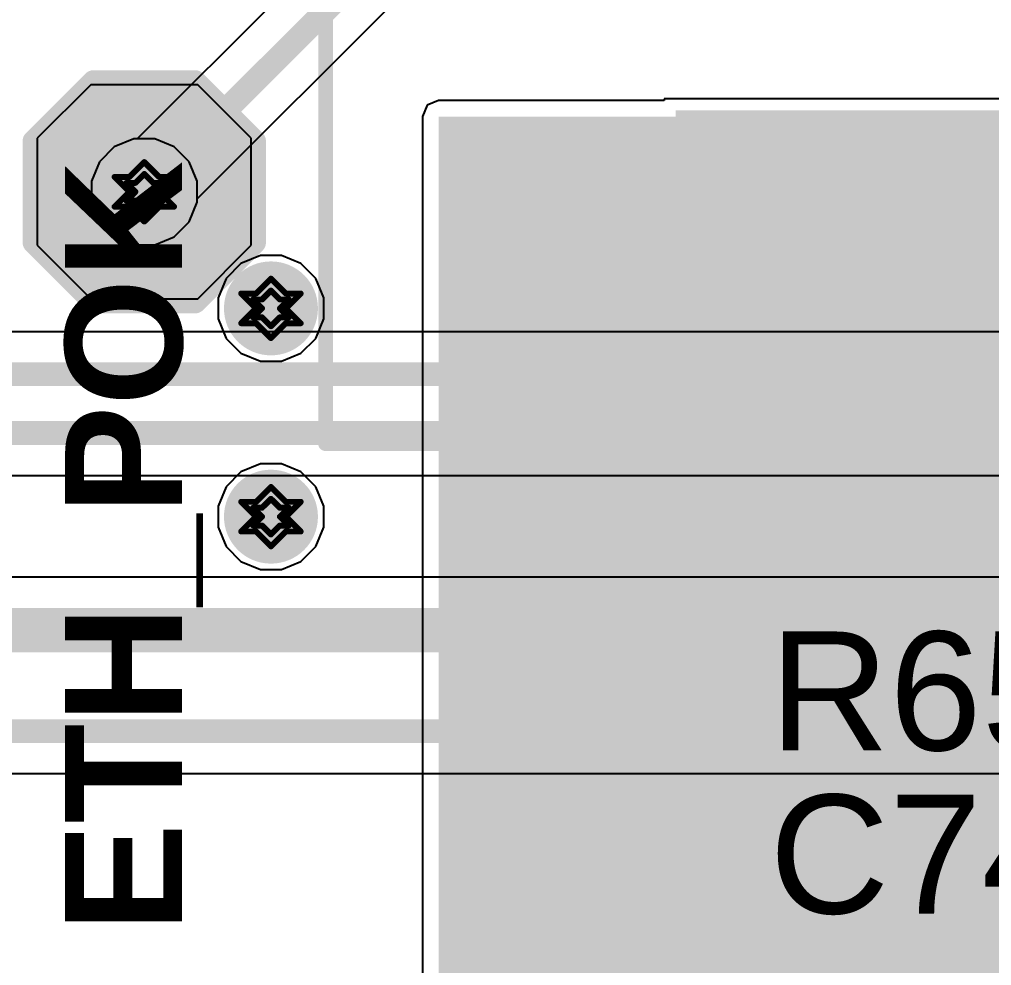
# Model space of a CAD drawing. Header units: inches. Extents: x -2.7 to 10.9, y -2.9 to 7.4.
# Drawn here: x -0.489 to -0.162, y -1.7494 to -1.431 of the extents above; entities that cross this region are included whole.
import ezdxf

# ---------------------------------------------------------------- set-up
doc = ezdxf.new("R2010")
doc.units = ezdxf.units.IN
doc.header["$MEASUREMENT"] = 0
for name, color, linetype in [('Board Outline', 216, 'Continuous'), ('Bottom Layer', 5, 'Continuous'), ('Bottom Solder', 6, 'Continuous'), ('Drill Drawing', 1, 'Continuous'), ('Layer 2', 16, 'Continuous'), ('Layer 3', 76, 'Continuous'), ('Top Layer', 1, 'Continuous'), ('Top Overlay', 2, 'Continuous'), ('Top Paste', 8, 'Continuous'), ('Top Solder', 216, 'Continuous'), ('Via Holes', 16, 'Continuous')]:
    doc.layers.add(name, color=color, linetype=linetype)
doc.styles.add('Arial', font='', dxfattribs={"height": 0.2})
doc.styles.add('Arial_Bold', font='', dxfattribs={"height": 0.2})
doc.styles.get('Arial').set_extended_font_data('Arial')
doc.styles.get('Arial_Bold').set_extended_font_data('Arial', bold=True)

# ---------------------------------------------------------------- blocks, each defined once
blk = doc.blocks.new('T__________115')
at = {"layer": 'Top Layer'}
blk.add_hatch(color=1, dxfattribs=at).paths.add_polyline_path([(0.015, 0.03), (-0.015, 0.03), (-0.03, 0.015), (-0.03, -0.015), (-0.015, -0.03), (0.015, -0.03), (0.03, -0.015), (0.03, 0.015)])
at = {"layer": 'Top Paste'}
blk.add_hatch(color=8, dxfattribs=at).paths.add_polyline_path([(0.015, 0.03), (-0.015, 0.03), (-0.03, 0.015), (-0.03, -0.015), (-0.015, -0.03), (0.015, -0.03), (0.03, -0.015), (0.03, 0.015)])
at = {"layer": 'Top Solder'}
blk.add_hatch(color=216, dxfattribs=at).paths.add_polyline_path([(0.017, 0.034), (-0.017, 0.034), (-0.034, 0.017), (-0.034, -0.017), (-0.017, -0.034), (0.017, -0.034), (0.034, -0.017), (0.034, 0.017)])
at = {"layer": 'Top Overlay'}
for points in [[(-0.037, 0.017, 0.00787, 0.00787, 0), (-0.017, 0.037, 0.00787, 0.00787, 0)], [(0.017, 0.037, 0.00787, 0.00787, 0), (-0.017, 0.037, 0.00787, 0.00787, 0)], [(0.017, 0.037, 0.00787, 0.00787, 0), (-0.017, 0.037, 0.00787, 0.00787, 0)], [(0.037, 0.017, 0.00787, 0.00787, 0), (0.017, 0.037, 0.00787, 0.00787, 0)], [(-0.037, -0.017, 0.00787, 0.00787, 0), (-0.037, 0.017, 0.00787, 0.00787, 0)], [(0.037, -0.017, 0.00787, 0.00787, 0), (0.037, 0.017, 0.00787, 0.00787, 0)], [(-0.017, -0.037, 0.00787, 0.00787, 0), (-0.037, -0.017, 0.00787, 0.00787, 0)], [(0.017, -0.037, 0.00787, 0.00787, 0), (0.037, -0.017, 0.00787, 0.00787, 0)], [(0.017, -0.037, 0.00787, 0.00787, 0), (-0.017, -0.037, 0.00787, 0.00787, 0)], [(0.017, -0.037, 0.00787, 0.00787, 0), (-0.017, -0.037, 0.00787, 0.00787, 0)]]:
    blk.add_lwpolyline(points, format="xyseb", dxfattribs=at)
for points in [[(-0.01897, 0.037, 0.00394, 0.00394, 1), (-0.01503, 0.037, 0.00394, 0.00394, 1)], [(-0.01897, 0.037, 0.00394, 0.00394, 1), (-0.01503, 0.037, 0.00394, 0.00394, 1)], [(-0.01897, 0.037, 0.00394, 0.00394, 1), (-0.01503, 0.037, 0.00394, 0.00394, 1)], [(0.01503, 0.037, 0.00394, 0.00394, 1), (0.01897, 0.037, 0.00394, 0.00394, 1)], [(0.01503, 0.037, 0.00394, 0.00394, 1), (0.01897, 0.037, 0.00394, 0.00394, 1)], [(0.01503, 0.037, 0.00394, 0.00394, 1), (0.01897, 0.037, 0.00394, 0.00394, 1)], [(-0.03897, 0.017, 0.00394, 0.00394, 1), (-0.03503, 0.017, 0.00394, 0.00394, 1)], [(-0.03897, 0.017, 0.00394, 0.00394, 1), (-0.03503, 0.017, 0.00394, 0.00394, 1)], [(0.03503, 0.017, 0.00394, 0.00394, 1), (0.03897, 0.017, 0.00394, 0.00394, 1)], [(0.03503, 0.017, 0.00394, 0.00394, 1), (0.03897, 0.017, 0.00394, 0.00394, 1)], [(-0.03897, -0.017, 0.00394, 0.00394, 1), (-0.03503, -0.017, 0.00394, 0.00394, 1)], [(-0.03897, -0.017, 0.00394, 0.00394, 1), (-0.03503, -0.017, 0.00394, 0.00394, 1)], [(0.03503, -0.017, 0.00394, 0.00394, 1), (0.03897, -0.017, 0.00394, 0.00394, 1)], [(0.03503, -0.017, 0.00394, 0.00394, 1), (0.03897, -0.017, 0.00394, 0.00394, 1)], [(-0.01897, -0.037, 0.00394, 0.00394, 1), (-0.01503, -0.037, 0.00394, 0.00394, 1)], [(-0.01897, -0.037, 0.00394, 0.00394, 1), (-0.01503, -0.037, 0.00394, 0.00394, 1)], [(-0.01897, -0.037, 0.00394, 0.00394, 1), (-0.01503, -0.037, 0.00394, 0.00394, 1)], [(0.01503, -0.037, 0.00394, 0.00394, 1), (0.01897, -0.037, 0.00394, 0.00394, 1)], [(0.01503, -0.037, 0.00394, 0.00394, 1), (0.01897, -0.037, 0.00394, 0.00394, 1)], [(0.01503, -0.037, 0.00394, 0.00394, 1), (0.01897, -0.037, 0.00394, 0.00394, 1)]]:
    blk.add_lwpolyline(points, format="xyseb", close=True, dxfattribs=at)
blk = doc.blocks.new('CYH127_33UH_118')
at = {"layer": 'Top Layer'}
blk.add_hatch(color=1, dxfattribs=at).paths.add_polyline_path([(0.12795, 0.11811), (0.28543, 0.11811), (0.28543, -0.11811), (0.12795, -0.11811)])
at = {"layer": 'Top Paste'}
blk.add_hatch(color=8, dxfattribs=at).paths.add_polyline_path([(0.12795, 0.11811), (0.28543, 0.11811), (0.28543, -0.11811), (0.12795, -0.11811)])
at = {"layer": 'Top Solder'}
blk.add_hatch(color=216, dxfattribs=at).paths.add_polyline_path([(0.12579, 0.12028), (0.2876, 0.12028), (0.2876, -0.12028), (0.12579, -0.12028)])
at = {"layer": 'Top Overlay'}
for points in [[(0.238, -0.238, 0.005, 0.005, 0), (0.238, -0.124, 0.005, 0.005, 0)], [(0.238, -0.238, 0.005, 0.005, 0), (-0.238, -0.238, 0.005, 0.005, 0)]]:
    blk.add_lwpolyline(points, format="xyseb", dxfattribs=at)
for points in [[(0.23675, -0.124, 0.0025, 0.0025, 1), (0.23925, -0.124, 0.0025, 0.0025, 1)], [(0.23675, -0.238, 0.0025, 0.0025, 1), (0.23925, -0.238, 0.0025, 0.0025, 1)], [(0.23675, -0.238, 0.0025, 0.0025, 1), (0.23925, -0.238, 0.0025, 0.0025, 1)]]:
    blk.add_lwpolyline(points, format="xyseb", close=True, dxfattribs=at)

msp = doc.modelspace()

# ---------------------------------------------------------------- hatches: boundary and pattern name
at = {"layer": 'Bottom Layer'}
h = msp.add_hatch(color=5, dxfattribs=at)
edge = h.paths.add_edge_path()
edge.add_arc((-0.447, -1.489), 0.01181, 0, 360)
h = msp.add_hatch(color=5, dxfattribs=at)
edge = h.paths.add_edge_path()
edge.add_arc((-0.40438, -1.52824), 0.01181, 0, 360)
h = msp.add_hatch(color=5, dxfattribs=at)
edge = h.paths.add_edge_path()
edge.add_arc((-0.40438, -1.59834), 0.01181, 0, 360)
at = {"layer": 'Bottom Solder'}
h = msp.add_hatch(color=6, dxfattribs=at)
edge = h.paths.add_edge_path()
edge.add_arc((-0.447, -1.489), 0.01581, 0, 360)
h = msp.add_hatch(color=6, dxfattribs=at)
edge = h.paths.add_edge_path()
edge.add_arc((-0.40438, -1.52824), 0.01581, 0, 360)
h = msp.add_hatch(color=6, dxfattribs=at)
edge = h.paths.add_edge_path()
edge.add_arc((-0.40438, -1.59834), 0.01581, 0, 360)
at = {"layer": 'Layer 2'}
h = msp.add_hatch(color=16, dxfattribs=at)
edge = h.paths.add_edge_path()
edge.add_arc((-0.447, -1.489), 0.01181, 0, 360)
h = msp.add_hatch(color=16, dxfattribs=at)
edge = h.paths.add_edge_path()
edge.add_arc((-0.40438, -1.52824), 0.01181, 0, 360)
h = msp.add_hatch(color=16, dxfattribs=at)
edge = h.paths.add_edge_path()
edge.add_arc((-0.40438, -1.59834), 0.01181, 0, 360)
at = {"layer": 'Layer 3'}
h = msp.add_hatch(color=76, dxfattribs=at)
edge = h.paths.add_edge_path()
edge.add_arc((-0.447, -1.489), 0.01181, 0, 360)
h = msp.add_hatch(color=76, dxfattribs=at)
edge = h.paths.add_edge_path()
edge.add_arc((-0.40438, -1.52824), 0.01181, 0, 360)
h = msp.add_hatch(color=76, dxfattribs=at)
edge = h.paths.add_edge_path()
edge.add_arc((-0.40438, -1.59834), 0.01181, 0, 360)
at = {"layer": 'Top Layer'}
for points in [[(-0.348, -2.04853), (-0.13262, -2.04853), (-0.13262, -1.4637), (-0.348, -1.4637)], [(-0.348, -1.90608), (-0.08088, -1.90608), (-0.08088, -1.4637), (-0.348, -1.4637)], [(-0.348, -1.4637), (-0.348, -1.62118), (-0.02989, -1.62118), (-0.02989, -1.4637)], [(-0.26611, -1.62118), (-0.02989, -1.62118), (-0.02989, -1.4637), (-0.26611, -1.4637)]]:
    msp.add_hatch(color=1, dxfattribs=at).paths.add_polyline_path(points)
h = msp.add_hatch(color=1, dxfattribs=at)
edge = h.paths.add_edge_path()
edge.add_arc((-0.447, -1.489), 0.01181, 0, 360)
h = msp.add_hatch(color=1, dxfattribs=at)
edge = h.paths.add_edge_path()
edge.add_arc((-0.40438, -1.52824), 0.01181, 0, 360)
h = msp.add_hatch(color=1, dxfattribs=at)
edge = h.paths.add_edge_path()
edge.add_arc((-0.40438, -1.59834), 0.01181, 0, 360)
at = {"layer": 'Top Solder'}
h = msp.add_hatch(color=216, dxfattribs=at)
edge = h.paths.add_edge_path()
edge.add_arc((-0.447, -1.489), 0.01581, 0, 360)
h = msp.add_hatch(color=216, dxfattribs=at)
edge = h.paths.add_edge_path()
edge.add_arc((-0.40438, -1.52824), 0.01581, 0, 360)
h = msp.add_hatch(color=216, dxfattribs=at)
edge = h.paths.add_edge_path()
edge.add_arc((-0.40438, -1.59834), 0.01581, 0, 360)
at = {"layer": 'Via Holes'}
h = msp.add_hatch(color=7, dxfattribs=at)
edge = h.paths.add_edge_path()
edge.add_arc((-0.447, -1.489), 0.00591, 0, 360)
h = msp.add_hatch(color=7, dxfattribs=at)
edge = h.paths.add_edge_path()
edge.add_arc((-0.40438, -1.52824), 0.00591, 0, 360)
h = msp.add_hatch(color=7, dxfattribs=at)
edge = h.paths.add_edge_path()
edge.add_arc((-0.40438, -1.59834), 0.00591, 0, 360)

# ---------------------------------------------------------------- linework, layer by layer
at = {"layer": 'Board Outline'}
msp.add_lwpolyline([(2.84412, -0.24125, 0.005, 0.005, -0.741893), (-2.49969, -1.37795, 0.005, 0.005, 0)], format="xyseb", dxfattribs=at)
at = {"layer": 'Bottom Layer'}
for p, q in [((-0.45054, -1.47119), (-0.45709, -1.4739)), ((-0.44346, -1.47119), (-0.45054, -1.47119)), ((-0.43691, -1.4739), (-0.44346, -1.47119)), ((-0.45709, -1.4739), (-0.4621, -1.47891)), ((-0.4319, -1.47891), (-0.43691, -1.4739)), ((-0.4621, -1.47891), (-0.46481, -1.48546)), ((-0.42919, -1.48546), (-0.4319, -1.47891)), ((-0.46481, -1.48546), (-0.46481, -1.49254)), ((-0.42919, -1.49254), (-0.42919, -1.48546)), ((-0.46481, -1.49254), (-0.4621, -1.49909)), ((-0.4319, -1.49909), (-0.42919, -1.49254)), ((-0.4621, -1.49909), (-0.45709, -1.5041)), ((-0.43691, -1.5041), (-0.4319, -1.49909)), ((-0.45709, -1.5041), (-0.45054, -1.50681)), ((-0.44346, -1.50681), (-0.43691, -1.5041)), ((-0.45054, -1.50681), (-0.44346, -1.50681)), ((0.5171, -1.53611), (-1.38943, -1.53611)), ((-1.44209, -1.58447), (0.52914, -1.58447)), ((0.54159, -1.61872), (-1.46427, -1.61872)), ((-1.51995, -1.68484), (0.29959, -1.68484))]:
    msp.add_line(p, q, dxfattribs=at)
for points in [[(-1.39534, -1.55038, 0.008, 0.008, 0), (0.52301, -1.55038, 0.008, 0.008, 0)], [(-1.448, -1.57019, 0.008, 0.008, 0), (0.52915, -1.57019, 0.008, 0.008, 0)], [(-1.50517, -1.63656, 0.015, 0.015, 0), (0.54898, -1.63656, 0.015, 0.015, 0)], [(-1.51995, -1.67057, 0.008, 0.008, 0), (0.34157, -1.67057, 0.008, 0.008, 0)]]:
    msp.add_lwpolyline(points, format="xyseb", dxfattribs=at)
at = {"layer": 'Drill Drawing'}
for points in [[(-0.452, -1.484, 0.002, 0.002, 0), (-0.447, -1.479, 0.002, 0.002, 0)], [(-0.447, -1.479, 0.002, 0.002, 0), (-0.442, -1.484, 0.002, 0.002, 0)], [(-0.457, -1.484, 0.002, 0.002, 0), (-0.452, -1.489, 0.002, 0.002, 0)], [(-0.457, -1.484, 0.002, 0.002, 0), (-0.452, -1.484, 0.002, 0.002, 0)], [(-0.45, -1.486, 0.002, 0.002, 0), (-0.447, -1.483, 0.002, 0.002, 0)], [(-0.447, -1.483, 0.002, 0.002, 0), (-0.444, -1.486, 0.002, 0.002, 0)], [(-0.442, -1.484, 0.002, 0.002, 0), (-0.437, -1.484, 0.002, 0.002, 0)], [(-0.442, -1.489, 0.002, 0.002, 0), (-0.437, -1.484, 0.002, 0.002, 0)], [(-0.457, -1.494, 0.002, 0.002, 0), (-0.452, -1.489, 0.002, 0.002, 0)], [(-0.453, -1.486, 0.002, 0.002, 0), (-0.45, -1.489, 0.002, 0.002, 0)], [(-0.453, -1.486, 0.002, 0.002, 0), (-0.45, -1.486, 0.002, 0.002, 0)], [(-0.453, -1.492, 0.002, 0.002, 0), (-0.45, -1.489, 0.002, 0.002, 0)], [(-0.444, -1.486, 0.002, 0.002, 0), (-0.441, -1.486, 0.002, 0.002, 0)], [(-0.444, -1.489, 0.002, 0.002, 0), (-0.441, -1.486, 0.002, 0.002, 0)], [(-0.444, -1.489, 0.002, 0.002, 0), (-0.441, -1.492, 0.002, 0.002, 0)], [(-0.442, -1.489, 0.002, 0.002, 0), (-0.437, -1.494, 0.002, 0.002, 0)], [(-0.453, -1.492, 0.002, 0.002, 0), (-0.45, -1.492, 0.002, 0.002, 0)], [(-0.45, -1.492, 0.002, 0.002, 0), (-0.447, -1.495, 0.002, 0.002, 0)], [(-0.447, -1.495, 0.002, 0.002, 0), (-0.444, -1.492, 0.002, 0.002, 0)], [(-0.444, -1.492, 0.002, 0.002, 0), (-0.441, -1.492, 0.002, 0.002, 0)], [(-0.457, -1.494, 0.002, 0.002, 0), (-0.452, -1.494, 0.002, 0.002, 0)], [(-0.452, -1.494, 0.002, 0.002, 0), (-0.447, -1.499, 0.002, 0.002, 0)], [(-0.447, -1.499, 0.002, 0.002, 0), (-0.442, -1.494, 0.002, 0.002, 0)], [(-0.442, -1.494, 0.002, 0.002, 0), (-0.437, -1.494, 0.002, 0.002, 0)], [(-0.40938, -1.52324, 0.002, 0.002, 0), (-0.40438, -1.51824, 0.002, 0.002, 0)], [(-0.40438, -1.51824, 0.002, 0.002, 0), (-0.39938, -1.52324, 0.002, 0.002, 0)], [(-0.41438, -1.52324, 0.002, 0.002, 0), (-0.40938, -1.52824, 0.002, 0.002, 0)], [(-0.41438, -1.52324, 0.002, 0.002, 0), (-0.40938, -1.52324, 0.002, 0.002, 0)], [(-0.40738, -1.52524, 0.002, 0.002, 0), (-0.40438, -1.52224, 0.002, 0.002, 0)], [(-0.40438, -1.52224, 0.002, 0.002, 0), (-0.40138, -1.52524, 0.002, 0.002, 0)], [(-0.39938, -1.52324, 0.002, 0.002, 0), (-0.39438, -1.52324, 0.002, 0.002, 0)], [(-0.39938, -1.52824, 0.002, 0.002, 0), (-0.39438, -1.52324, 0.002, 0.002, 0)], [(-0.41438, -1.53324, 0.002, 0.002, 0), (-0.40938, -1.52824, 0.002, 0.002, 0)], [(-0.41038, -1.52524, 0.002, 0.002, 0), (-0.40738, -1.52824, 0.002, 0.002, 0)], [(-0.41038, -1.52524, 0.002, 0.002, 0), (-0.40738, -1.52524, 0.002, 0.002, 0)], [(-0.41038, -1.53124, 0.002, 0.002, 0), (-0.40738, -1.52824, 0.002, 0.002, 0)], [(-0.40138, -1.52524, 0.002, 0.002, 0), (-0.39838, -1.52524, 0.002, 0.002, 0)], [(-0.40138, -1.52824, 0.002, 0.002, 0), (-0.39838, -1.52524, 0.002, 0.002, 0)], [(-0.40138, -1.52824, 0.002, 0.002, 0), (-0.39838, -1.53124, 0.002, 0.002, 0)], [(-0.39938, -1.52824, 0.002, 0.002, 0), (-0.39438, -1.53324, 0.002, 0.002, 0)], [(-0.41038, -1.53124, 0.002, 0.002, 0), (-0.40738, -1.53124, 0.002, 0.002, 0)], [(-0.40738, -1.53124, 0.002, 0.002, 0), (-0.40438, -1.53424, 0.002, 0.002, 0)], [(-0.40438, -1.53424, 0.002, 0.002, 0), (-0.40138, -1.53124, 0.002, 0.002, 0)], [(-0.40138, -1.53124, 0.002, 0.002, 0), (-0.39838, -1.53124, 0.002, 0.002, 0)], [(-0.41438, -1.53324, 0.002, 0.002, 0), (-0.40938, -1.53324, 0.002, 0.002, 0)], [(-0.40938, -1.53324, 0.002, 0.002, 0), (-0.40438, -1.53824, 0.002, 0.002, 0)], [(-0.40438, -1.53824, 0.002, 0.002, 0), (-0.39938, -1.53324, 0.002, 0.002, 0)], [(-0.39938, -1.53324, 0.002, 0.002, 0), (-0.39438, -1.53324, 0.002, 0.002, 0)], [(-0.40938, -1.59334, 0.002, 0.002, 0), (-0.40438, -1.58834, 0.002, 0.002, 0)], [(-0.40438, -1.58834, 0.002, 0.002, 0), (-0.39938, -1.59334, 0.002, 0.002, 0)], [(-0.41438, -1.59334, 0.002, 0.002, 0), (-0.40938, -1.59834, 0.002, 0.002, 0)], [(-0.41438, -1.59334, 0.002, 0.002, 0), (-0.40938, -1.59334, 0.002, 0.002, 0)], [(-0.40738, -1.59534, 0.002, 0.002, 0), (-0.40438, -1.59234, 0.002, 0.002, 0)], [(-0.40438, -1.59234, 0.002, 0.002, 0), (-0.40138, -1.59534, 0.002, 0.002, 0)], [(-0.39938, -1.59334, 0.002, 0.002, 0), (-0.39438, -1.59334, 0.002, 0.002, 0)], [(-0.39938, -1.59834, 0.002, 0.002, 0), (-0.39438, -1.59334, 0.002, 0.002, 0)], [(-0.41038, -1.59534, 0.002, 0.002, 0), (-0.40738, -1.59834, 0.002, 0.002, 0)], [(-0.41038, -1.59534, 0.002, 0.002, 0), (-0.40738, -1.59534, 0.002, 0.002, 0)], [(-0.40138, -1.59534, 0.002, 0.002, 0), (-0.39838, -1.59534, 0.002, 0.002, 0)], [(-0.40138, -1.59834, 0.002, 0.002, 0), (-0.39838, -1.59534, 0.002, 0.002, 0)], [(-0.41438, -1.60334, 0.002, 0.002, 0), (-0.40938, -1.59834, 0.002, 0.002, 0)], [(-0.41038, -1.60134, 0.002, 0.002, 0), (-0.40738, -1.59834, 0.002, 0.002, 0)], [(-0.40138, -1.59834, 0.002, 0.002, 0), (-0.39838, -1.60134, 0.002, 0.002, 0)], [(-0.39938, -1.59834, 0.002, 0.002, 0), (-0.39438, -1.60334, 0.002, 0.002, 0)], [(-0.41438, -1.60334, 0.002, 0.002, 0), (-0.40938, -1.60334, 0.002, 0.002, 0)], [(-0.41038, -1.60134, 0.002, 0.002, 0), (-0.40738, -1.60134, 0.002, 0.002, 0)], [(-0.40938, -1.60334, 0.002, 0.002, 0), (-0.40438, -1.60834, 0.002, 0.002, 0)], [(-0.40738, -1.60134, 0.002, 0.002, 0), (-0.40438, -1.60434, 0.002, 0.002, 0)], [(-0.40438, -1.60434, 0.002, 0.002, 0), (-0.40138, -1.60134, 0.002, 0.002, 0)], [(-0.40438, -1.60834, 0.002, 0.002, 0), (-0.39938, -1.60334, 0.002, 0.002, 0)], [(-0.40138, -1.60134, 0.002, 0.002, 0), (-0.39838, -1.60134, 0.002, 0.002, 0)], [(-0.39938, -1.60334, 0.002, 0.002, 0), (-0.39438, -1.60334, 0.002, 0.002, 0)]]:
    msp.add_lwpolyline(points, format="xyseb", dxfattribs=at)
for points in [[(-0.4475, -1.479, 0.001, 0.001, 1), (-0.4465, -1.479, 0.001, 0.001, 1)], [(-0.4475, -1.479, 0.001, 0.001, 1), (-0.4465, -1.479, 0.001, 0.001, 1)], [(-0.4575, -1.484, 0.001, 0.001, 1), (-0.4565, -1.484, 0.001, 0.001, 1)], [(-0.4575, -1.484, 0.001, 0.001, 1), (-0.4565, -1.484, 0.001, 0.001, 1)], [(-0.4525, -1.484, 0.001, 0.001, 1), (-0.4515, -1.484, 0.001, 0.001, 1)], [(-0.4525, -1.484, 0.001, 0.001, 1), (-0.4515, -1.484, 0.001, 0.001, 1)], [(-0.4475, -1.483, 0.001, 0.001, 1), (-0.4465, -1.483, 0.001, 0.001, 1)], [(-0.4475, -1.483, 0.001, 0.001, 1), (-0.4465, -1.483, 0.001, 0.001, 1)], [(-0.4425, -1.484, 0.001, 0.001, 1), (-0.4415, -1.484, 0.001, 0.001, 1)], [(-0.4425, -1.484, 0.001, 0.001, 1), (-0.4415, -1.484, 0.001, 0.001, 1)], [(-0.4375, -1.484, 0.001, 0.001, 1), (-0.4365, -1.484, 0.001, 0.001, 1)], [(-0.4375, -1.484, 0.001, 0.001, 1), (-0.4365, -1.484, 0.001, 0.001, 1)], [(-0.4535, -1.486, 0.001, 0.001, 1), (-0.4525, -1.486, 0.001, 0.001, 1)], [(-0.4535, -1.486, 0.001, 0.001, 1), (-0.4525, -1.486, 0.001, 0.001, 1)], [(-0.4525, -1.489, 0.001, 0.001, 1), (-0.4515, -1.489, 0.001, 0.001, 1)], [(-0.4525, -1.489, 0.001, 0.001, 1), (-0.4515, -1.489, 0.001, 0.001, 1)], [(-0.4505, -1.486, 0.001, 0.001, 1), (-0.4495, -1.486, 0.001, 0.001, 1)], [(-0.4505, -1.486, 0.001, 0.001, 1), (-0.4495, -1.486, 0.001, 0.001, 1)], [(-0.4505, -1.489, 0.001, 0.001, 1), (-0.4495, -1.489, 0.001, 0.001, 1)], [(-0.4505, -1.489, 0.001, 0.001, 1), (-0.4495, -1.489, 0.001, 0.001, 1)], [(-0.4445, -1.486, 0.001, 0.001, 1), (-0.4435, -1.486, 0.001, 0.001, 1)], [(-0.4445, -1.486, 0.001, 0.001, 1), (-0.4435, -1.486, 0.001, 0.001, 1)], [(-0.4445, -1.489, 0.001, 0.001, 1), (-0.4435, -1.489, 0.001, 0.001, 1)], [(-0.4445, -1.489, 0.001, 0.001, 1), (-0.4435, -1.489, 0.001, 0.001, 1)], [(-0.4425, -1.489, 0.001, 0.001, 1), (-0.4415, -1.489, 0.001, 0.001, 1)], [(-0.4425, -1.489, 0.001, 0.001, 1), (-0.4415, -1.489, 0.001, 0.001, 1)], [(-0.4415, -1.486, 0.001, 0.001, 1), (-0.4405, -1.486, 0.001, 0.001, 1)], [(-0.4415, -1.486, 0.001, 0.001, 1), (-0.4405, -1.486, 0.001, 0.001, 1)], [(-0.4535, -1.492, 0.001, 0.001, 1), (-0.4525, -1.492, 0.001, 0.001, 1)], [(-0.4535, -1.492, 0.001, 0.001, 1), (-0.4525, -1.492, 0.001, 0.001, 1)], [(-0.4505, -1.492, 0.001, 0.001, 1), (-0.4495, -1.492, 0.001, 0.001, 1)], [(-0.4505, -1.492, 0.001, 0.001, 1), (-0.4495, -1.492, 0.001, 0.001, 1)], [(-0.4445, -1.492, 0.001, 0.001, 1), (-0.4435, -1.492, 0.001, 0.001, 1)], [(-0.4445, -1.492, 0.001, 0.001, 1), (-0.4435, -1.492, 0.001, 0.001, 1)], [(-0.4415, -1.492, 0.001, 0.001, 1), (-0.4405, -1.492, 0.001, 0.001, 1)], [(-0.4415, -1.492, 0.001, 0.001, 1), (-0.4405, -1.492, 0.001, 0.001, 1)], [(-0.4575, -1.494, 0.001, 0.001, 1), (-0.4565, -1.494, 0.001, 0.001, 1)], [(-0.4575, -1.494, 0.001, 0.001, 1), (-0.4565, -1.494, 0.001, 0.001, 1)], [(-0.4525, -1.494, 0.001, 0.001, 1), (-0.4515, -1.494, 0.001, 0.001, 1)], [(-0.4525, -1.494, 0.001, 0.001, 1), (-0.4515, -1.494, 0.001, 0.001, 1)], [(-0.4475, -1.495, 0.001, 0.001, 1), (-0.4465, -1.495, 0.001, 0.001, 1)], [(-0.4475, -1.495, 0.001, 0.001, 1), (-0.4465, -1.495, 0.001, 0.001, 1)], [(-0.4425, -1.494, 0.001, 0.001, 1), (-0.4415, -1.494, 0.001, 0.001, 1)], [(-0.4425, -1.494, 0.001, 0.001, 1), (-0.4415, -1.494, 0.001, 0.001, 1)], [(-0.4375, -1.494, 0.001, 0.001, 1), (-0.4365, -1.494, 0.001, 0.001, 1)], [(-0.4375, -1.494, 0.001, 0.001, 1), (-0.4365, -1.494, 0.001, 0.001, 1)], [(-0.4475, -1.499, 0.001, 0.001, 1), (-0.4465, -1.499, 0.001, 0.001, 1)], [(-0.4475, -1.499, 0.001, 0.001, 1), (-0.4465, -1.499, 0.001, 0.001, 1)], [(-0.40488, -1.51824, 0.001, 0.001, 1), (-0.40388, -1.51824, 0.001, 0.001, 1)], [(-0.40488, -1.51824, 0.001, 0.001, 1), (-0.40388, -1.51824, 0.001, 0.001, 1)], [(-0.41488, -1.52324, 0.001, 0.001, 1), (-0.41388, -1.52324, 0.001, 0.001, 1)], [(-0.41488, -1.52324, 0.001, 0.001, 1), (-0.41388, -1.52324, 0.001, 0.001, 1)], [(-0.40988, -1.52324, 0.001, 0.001, 1), (-0.40888, -1.52324, 0.001, 0.001, 1)], [(-0.40988, -1.52324, 0.001, 0.001, 1), (-0.40888, -1.52324, 0.001, 0.001, 1)], [(-0.40488, -1.52224, 0.001, 0.001, 1), (-0.40388, -1.52224, 0.001, 0.001, 1)], [(-0.40488, -1.52224, 0.001, 0.001, 1), (-0.40388, -1.52224, 0.001, 0.001, 1)], [(-0.39988, -1.52324, 0.001, 0.001, 1), (-0.39888, -1.52324, 0.001, 0.001, 1)], [(-0.39988, -1.52324, 0.001, 0.001, 1), (-0.39888, -1.52324, 0.001, 0.001, 1)], [(-0.39488, -1.52324, 0.001, 0.001, 1), (-0.39388, -1.52324, 0.001, 0.001, 1)], [(-0.39488, -1.52324, 0.001, 0.001, 1), (-0.39388, -1.52324, 0.001, 0.001, 1)], [(-0.41088, -1.52524, 0.001, 0.001, 1), (-0.40988, -1.52524, 0.001, 0.001, 1)], [(-0.41088, -1.52524, 0.001, 0.001, 1), (-0.40988, -1.52524, 0.001, 0.001, 1)], [(-0.40988, -1.52824, 0.001, 0.001, 1), (-0.40888, -1.52824, 0.001, 0.001, 1)], [(-0.40988, -1.52824, 0.001, 0.001, 1), (-0.40888, -1.52824, 0.001, 0.001, 1)], [(-0.40788, -1.52524, 0.001, 0.001, 1), (-0.40688, -1.52524, 0.001, 0.001, 1)], [(-0.40788, -1.52524, 0.001, 0.001, 1), (-0.40688, -1.52524, 0.001, 0.001, 1)], [(-0.40788, -1.52824, 0.001, 0.001, 1), (-0.40688, -1.52824, 0.001, 0.001, 1)], [(-0.40788, -1.52824, 0.001, 0.001, 1), (-0.40688, -1.52824, 0.001, 0.001, 1)], [(-0.40188, -1.52524, 0.001, 0.001, 1), (-0.40088, -1.52524, 0.001, 0.001, 1)], [(-0.40188, -1.52524, 0.001, 0.001, 1), (-0.40088, -1.52524, 0.001, 0.001, 1)], [(-0.40188, -1.52824, 0.001, 0.001, 1), (-0.40088, -1.52824, 0.001, 0.001, 1)], [(-0.40188, -1.52824, 0.001, 0.001, 1), (-0.40088, -1.52824, 0.001, 0.001, 1)], [(-0.39988, -1.52824, 0.001, 0.001, 1), (-0.39888, -1.52824, 0.001, 0.001, 1)], [(-0.39988, -1.52824, 0.001, 0.001, 1), (-0.39888, -1.52824, 0.001, 0.001, 1)], [(-0.39888, -1.52524, 0.001, 0.001, 1), (-0.39788, -1.52524, 0.001, 0.001, 1)], [(-0.39888, -1.52524, 0.001, 0.001, 1), (-0.39788, -1.52524, 0.001, 0.001, 1)], [(-0.41088, -1.53124, 0.001, 0.001, 1), (-0.40988, -1.53124, 0.001, 0.001, 1)], [(-0.41088, -1.53124, 0.001, 0.001, 1), (-0.40988, -1.53124, 0.001, 0.001, 1)], [(-0.40788, -1.53124, 0.001, 0.001, 1), (-0.40688, -1.53124, 0.001, 0.001, 1)], [(-0.40788, -1.53124, 0.001, 0.001, 1), (-0.40688, -1.53124, 0.001, 0.001, 1)], [(-0.40188, -1.53124, 0.001, 0.001, 1), (-0.40088, -1.53124, 0.001, 0.001, 1)], [(-0.40188, -1.53124, 0.001, 0.001, 1), (-0.40088, -1.53124, 0.001, 0.001, 1)], [(-0.39888, -1.53124, 0.001, 0.001, 1), (-0.39788, -1.53124, 0.001, 0.001, 1)], [(-0.39888, -1.53124, 0.001, 0.001, 1), (-0.39788, -1.53124, 0.001, 0.001, 1)], [(-0.41488, -1.53324, 0.001, 0.001, 1), (-0.41388, -1.53324, 0.001, 0.001, 1)], [(-0.41488, -1.53324, 0.001, 0.001, 1), (-0.41388, -1.53324, 0.001, 0.001, 1)], [(-0.40988, -1.53324, 0.001, 0.001, 1), (-0.40888, -1.53324, 0.001, 0.001, 1)], [(-0.40988, -1.53324, 0.001, 0.001, 1), (-0.40888, -1.53324, 0.001, 0.001, 1)], [(-0.40488, -1.53424, 0.001, 0.001, 1), (-0.40388, -1.53424, 0.001, 0.001, 1)], [(-0.40488, -1.53424, 0.001, 0.001, 1), (-0.40388, -1.53424, 0.001, 0.001, 1)], [(-0.39988, -1.53324, 0.001, 0.001, 1), (-0.39888, -1.53324, 0.001, 0.001, 1)], [(-0.39988, -1.53324, 0.001, 0.001, 1), (-0.39888, -1.53324, 0.001, 0.001, 1)], [(-0.39488, -1.53324, 0.001, 0.001, 1), (-0.39388, -1.53324, 0.001, 0.001, 1)], [(-0.39488, -1.53324, 0.001, 0.001, 1), (-0.39388, -1.53324, 0.001, 0.001, 1)], [(-0.40488, -1.53824, 0.001, 0.001, 1), (-0.40388, -1.53824, 0.001, 0.001, 1)], [(-0.40488, -1.53824, 0.001, 0.001, 1), (-0.40388, -1.53824, 0.001, 0.001, 1)], [(-0.40488, -1.58834, 0.001, 0.001, 1), (-0.40388, -1.58834, 0.001, 0.001, 1)], [(-0.40488, -1.58834, 0.001, 0.001, 1), (-0.40388, -1.58834, 0.001, 0.001, 1)], [(-0.41488, -1.59334, 0.001, 0.001, 1), (-0.41388, -1.59334, 0.001, 0.001, 1)], [(-0.41488, -1.59334, 0.001, 0.001, 1), (-0.41388, -1.59334, 0.001, 0.001, 1)], [(-0.40988, -1.59334, 0.001, 0.001, 1), (-0.40888, -1.59334, 0.001, 0.001, 1)], [(-0.40988, -1.59334, 0.001, 0.001, 1), (-0.40888, -1.59334, 0.001, 0.001, 1)], [(-0.40488, -1.59234, 0.001, 0.001, 1), (-0.40388, -1.59234, 0.001, 0.001, 1)], [(-0.40488, -1.59234, 0.001, 0.001, 1), (-0.40388, -1.59234, 0.001, 0.001, 1)], [(-0.39988, -1.59334, 0.001, 0.001, 1), (-0.39888, -1.59334, 0.001, 0.001, 1)], [(-0.39988, -1.59334, 0.001, 0.001, 1), (-0.39888, -1.59334, 0.001, 0.001, 1)], [(-0.39488, -1.59334, 0.001, 0.001, 1), (-0.39388, -1.59334, 0.001, 0.001, 1)], [(-0.39488, -1.59334, 0.001, 0.001, 1), (-0.39388, -1.59334, 0.001, 0.001, 1)], [(-0.41088, -1.59534, 0.001, 0.001, 1), (-0.40988, -1.59534, 0.001, 0.001, 1)], [(-0.41088, -1.59534, 0.001, 0.001, 1), (-0.40988, -1.59534, 0.001, 0.001, 1)], [(-0.40788, -1.59534, 0.001, 0.001, 1), (-0.40688, -1.59534, 0.001, 0.001, 1)], [(-0.40788, -1.59534, 0.001, 0.001, 1), (-0.40688, -1.59534, 0.001, 0.001, 1)], [(-0.40188, -1.59534, 0.001, 0.001, 1), (-0.40088, -1.59534, 0.001, 0.001, 1)], [(-0.40188, -1.59534, 0.001, 0.001, 1), (-0.40088, -1.59534, 0.001, 0.001, 1)], [(-0.39888, -1.59534, 0.001, 0.001, 1), (-0.39788, -1.59534, 0.001, 0.001, 1)], [(-0.39888, -1.59534, 0.001, 0.001, 1), (-0.39788, -1.59534, 0.001, 0.001, 1)], [(-0.40988, -1.59834, 0.001, 0.001, 1), (-0.40888, -1.59834, 0.001, 0.001, 1)], [(-0.40988, -1.59834, 0.001, 0.001, 1), (-0.40888, -1.59834, 0.001, 0.001, 1)], [(-0.40788, -1.59834, 0.001, 0.001, 1), (-0.40688, -1.59834, 0.001, 0.001, 1)], [(-0.40788, -1.59834, 0.001, 0.001, 1), (-0.40688, -1.59834, 0.001, 0.001, 1)], [(-0.40188, -1.59834, 0.001, 0.001, 1), (-0.40088, -1.59834, 0.001, 0.001, 1)], [(-0.40188, -1.59834, 0.001, 0.001, 1), (-0.40088, -1.59834, 0.001, 0.001, 1)], [(-0.39988, -1.59834, 0.001, 0.001, 1), (-0.39888, -1.59834, 0.001, 0.001, 1)], [(-0.39988, -1.59834, 0.001, 0.001, 1), (-0.39888, -1.59834, 0.001, 0.001, 1)], [(-0.41488, -1.60334, 0.001, 0.001, 1), (-0.41388, -1.60334, 0.001, 0.001, 1)], [(-0.41488, -1.60334, 0.001, 0.001, 1), (-0.41388, -1.60334, 0.001, 0.001, 1)], [(-0.41088, -1.60134, 0.001, 0.001, 1), (-0.40988, -1.60134, 0.001, 0.001, 1)], [(-0.41088, -1.60134, 0.001, 0.001, 1), (-0.40988, -1.60134, 0.001, 0.001, 1)], [(-0.40988, -1.60334, 0.001, 0.001, 1), (-0.40888, -1.60334, 0.001, 0.001, 1)], [(-0.40988, -1.60334, 0.001, 0.001, 1), (-0.40888, -1.60334, 0.001, 0.001, 1)], [(-0.40788, -1.60134, 0.001, 0.001, 1), (-0.40688, -1.60134, 0.001, 0.001, 1)], [(-0.40788, -1.60134, 0.001, 0.001, 1), (-0.40688, -1.60134, 0.001, 0.001, 1)], [(-0.40188, -1.60134, 0.001, 0.001, 1), (-0.40088, -1.60134, 0.001, 0.001, 1)], [(-0.40188, -1.60134, 0.001, 0.001, 1), (-0.40088, -1.60134, 0.001, 0.001, 1)], [(-0.39988, -1.60334, 0.001, 0.001, 1), (-0.39888, -1.60334, 0.001, 0.001, 1)], [(-0.39988, -1.60334, 0.001, 0.001, 1), (-0.39888, -1.60334, 0.001, 0.001, 1)], [(-0.39888, -1.60134, 0.001, 0.001, 1), (-0.39788, -1.60134, 0.001, 0.001, 1)], [(-0.39888, -1.60134, 0.001, 0.001, 1), (-0.39788, -1.60134, 0.001, 0.001, 1)], [(-0.39488, -1.60334, 0.001, 0.001, 1), (-0.39388, -1.60334, 0.001, 0.001, 1)], [(-0.39488, -1.60334, 0.001, 0.001, 1), (-0.39388, -1.60334, 0.001, 0.001, 1)], [(-0.40488, -1.60434, 0.001, 0.001, 1), (-0.40388, -1.60434, 0.001, 0.001, 1)], [(-0.40488, -1.60434, 0.001, 0.001, 1), (-0.40388, -1.60434, 0.001, 0.001, 1)], [(-0.40488, -1.60834, 0.001, 0.001, 1), (-0.40388, -1.60834, 0.001, 0.001, 1)], [(-0.40488, -1.60834, 0.001, 0.001, 1), (-0.40388, -1.60834, 0.001, 0.001, 1)]]:
    msp.add_lwpolyline(points, format="xyseb", close=True, dxfattribs=at)
at = {"layer": 'Layer 2'}
for p, q in [((-0.28189, -1.3037), (-0.44938, -1.47119)), ((-0.42919, -1.49138), (-0.26588, -1.32807)), ((-0.45054, -1.47119), (-0.45709, -1.4739)), ((-0.44938, -1.47119), (-0.45054, -1.47119)), ((-0.45709, -1.4739), (-0.4621, -1.47891)), ((-0.4621, -1.47891), (-0.46481, -1.48546)), ((-0.46481, -1.48546), (-0.46481, -1.49254)), ((-0.46481, -1.49254), (-0.4621, -1.49909)), ((-0.4319, -1.49909), (-0.42919, -1.49254)), ((-0.42919, -1.49254), (-0.42919, -1.49138)), ((-0.4621, -1.49909), (-0.45709, -1.5041)), ((-0.43691, -1.5041), (-0.4319, -1.49909)), ((-0.45709, -1.5041), (-0.45054, -1.50681)), ((-0.44346, -1.50681), (-0.43691, -1.5041)), ((-0.45054, -1.50681), (-0.44346, -1.50681))]:
    msp.add_line(p, q, dxfattribs=at)
msp.add_lwpolyline([(-0.447, -1.489, 0.008, 0.008, 0), (-0.27179, -1.31379, 0.008, 0.008, 0)], format="xyseb", dxfattribs=at)
msp.add_lwpolyline([(-0.449, -1.489, 0.004, 0.004, 1), (-0.445, -1.489, 0.004, 0.004, 1)], format="xyseb", close=True, dxfattribs=at)
at = {"layer": 'Layer 3'}
for p, q in [((-0.45054, -1.47119), (-0.45709, -1.4739)), ((-0.44346, -1.47119), (-0.45054, -1.47119)), ((-0.43691, -1.4739), (-0.44346, -1.47119)), ((-0.45709, -1.4739), (-0.4621, -1.47891)), ((-0.4319, -1.47891), (-0.43691, -1.4739)), ((-0.4621, -1.47891), (-0.46481, -1.48546)), ((-0.42919, -1.48546), (-0.4319, -1.47891)), ((-0.46481, -1.48546), (-0.46481, -1.49254)), ((-0.42919, -1.49254), (-0.42919, -1.48546)), ((-0.46481, -1.49254), (-0.4621, -1.49909)), ((-0.4319, -1.49909), (-0.42919, -1.49254)), ((-0.4621, -1.49909), (-0.45709, -1.5041)), ((-0.43691, -1.5041), (-0.4319, -1.49909)), ((-0.45709, -1.5041), (-0.45054, -1.50681)), ((-0.44346, -1.50681), (-0.43691, -1.5041)), ((-0.45054, -1.50681), (-0.44346, -1.50681)), ((-0.40792, -1.51043), (-0.41447, -1.51314)), ((-0.40084, -1.51043), (-0.40792, -1.51043)), ((-0.39429, -1.51314), (-0.40084, -1.51043)), ((-0.41447, -1.51314), (-0.41948, -1.51815)), ((-0.38928, -1.51815), (-0.39429, -1.51314)), ((-0.41948, -1.51815), (-0.42219, -1.5247)), ((-0.38657, -1.5247), (-0.38928, -1.51815)), ((-0.42219, -1.5247), (-0.42219, -1.53178)), ((-0.38657, -1.53178), (-0.38657, -1.5247)), ((-0.42219, -1.53178), (-0.41948, -1.53833)), ((-0.38928, -1.53833), (-0.38657, -1.53178)), ((-0.41948, -1.53833), (-0.41447, -1.54334)), ((-0.39429, -1.54334), (-0.38928, -1.53833)), ((-0.41447, -1.54334), (-0.40792, -1.54605)), ((-0.40084, -1.54605), (-0.39429, -1.54334)), ((-0.40792, -1.54605), (-0.40084, -1.54605)), ((-0.40792, -1.58053), (-0.41447, -1.58324)), ((-0.40084, -1.58053), (-0.40792, -1.58053)), ((-0.39429, -1.58324), (-0.40084, -1.58053)), ((-0.41447, -1.58324), (-0.41948, -1.58825)), ((-0.38928, -1.58825), (-0.39429, -1.58324)), ((-0.41948, -1.58825), (-0.42219, -1.59479)), ((-0.38657, -1.59479), (-0.38928, -1.58825)), ((-0.42219, -1.59479), (-0.42219, -1.60188)), ((-0.38657, -1.60188), (-0.38657, -1.59479)), ((-0.42219, -1.60188), (-0.41948, -1.60843)), ((-0.38928, -1.60843), (-0.38657, -1.60188)), ((-0.41948, -1.60843), (-0.41447, -1.61344)), ((-0.39429, -1.61344), (-0.38928, -1.60843)), ((-0.41447, -1.61344), (-0.40792, -1.61615)), ((-0.40084, -1.61615), (-0.39429, -1.61344)), ((-0.40792, -1.61615), (-0.40084, -1.61615))]:
    msp.add_line(p, q, dxfattribs=at)
at = {"layer": 'Top Layer'}
for p, q in [((-0.465, -1.453), (-0.483, -1.471)), ((-0.429, -1.453), (-0.465, -1.453)), ((-0.411, -1.471), (-0.429, -1.453)), ((-0.348, -1.45829), (-0.35183, -1.45988)), ((-0.27211, -1.45829), (-0.348, -1.45829)), ((-0.02389, -1.4577), (-0.27211, -1.4577)), ((-0.27211, -1.4577), (-0.27211, -1.45829)), ((-0.35183, -1.45988), (-0.35341, -1.4637)), ((-0.35183, -1.45988), (-0.35183, -1.45988)), ((-0.35341, -1.4637), (-0.35341, -1.90608)), ((-0.483, -1.471), (-0.483, -1.507)), ((-0.411, -1.507), (-0.411, -1.471)), ((-0.483, -1.507), (-0.465, -1.525)), ((-0.429, -1.525), (-0.411, -1.507)), ((-0.465, -1.525), (-0.429, -1.525))]:
    msp.add_line(p, q, dxfattribs=at)

# ---------------------------------------------------------------- block references
at = {"rotation": 270}
for name, p in [('CYH127_33UH_118', (-0.148, -1.33575)), ('T__________115', (-0.447, -1.489))]:
    msp.add_blockref(name, p, dxfattribs=at)

# ---------------------------------------------------------------- texts
at = {"layer": 'Top Overlay', "style": 'Arial_Bold'}
msp.add_text('ETH_POK', height=0.03937, rotation=90, dxfattribs=at).set_placement((-0.43427, -1.73827))
at = {"layer": 'Top Overlay', "style": 'Arial'}
for s, p in [('R65', (-0.2367, -1.67699)), ('C74', (-0.2367, -1.73192))]:
    msp.add_text(s, height=0.04, dxfattribs=at).set_placement(p)

doc.saveas('drawing.dxf')
